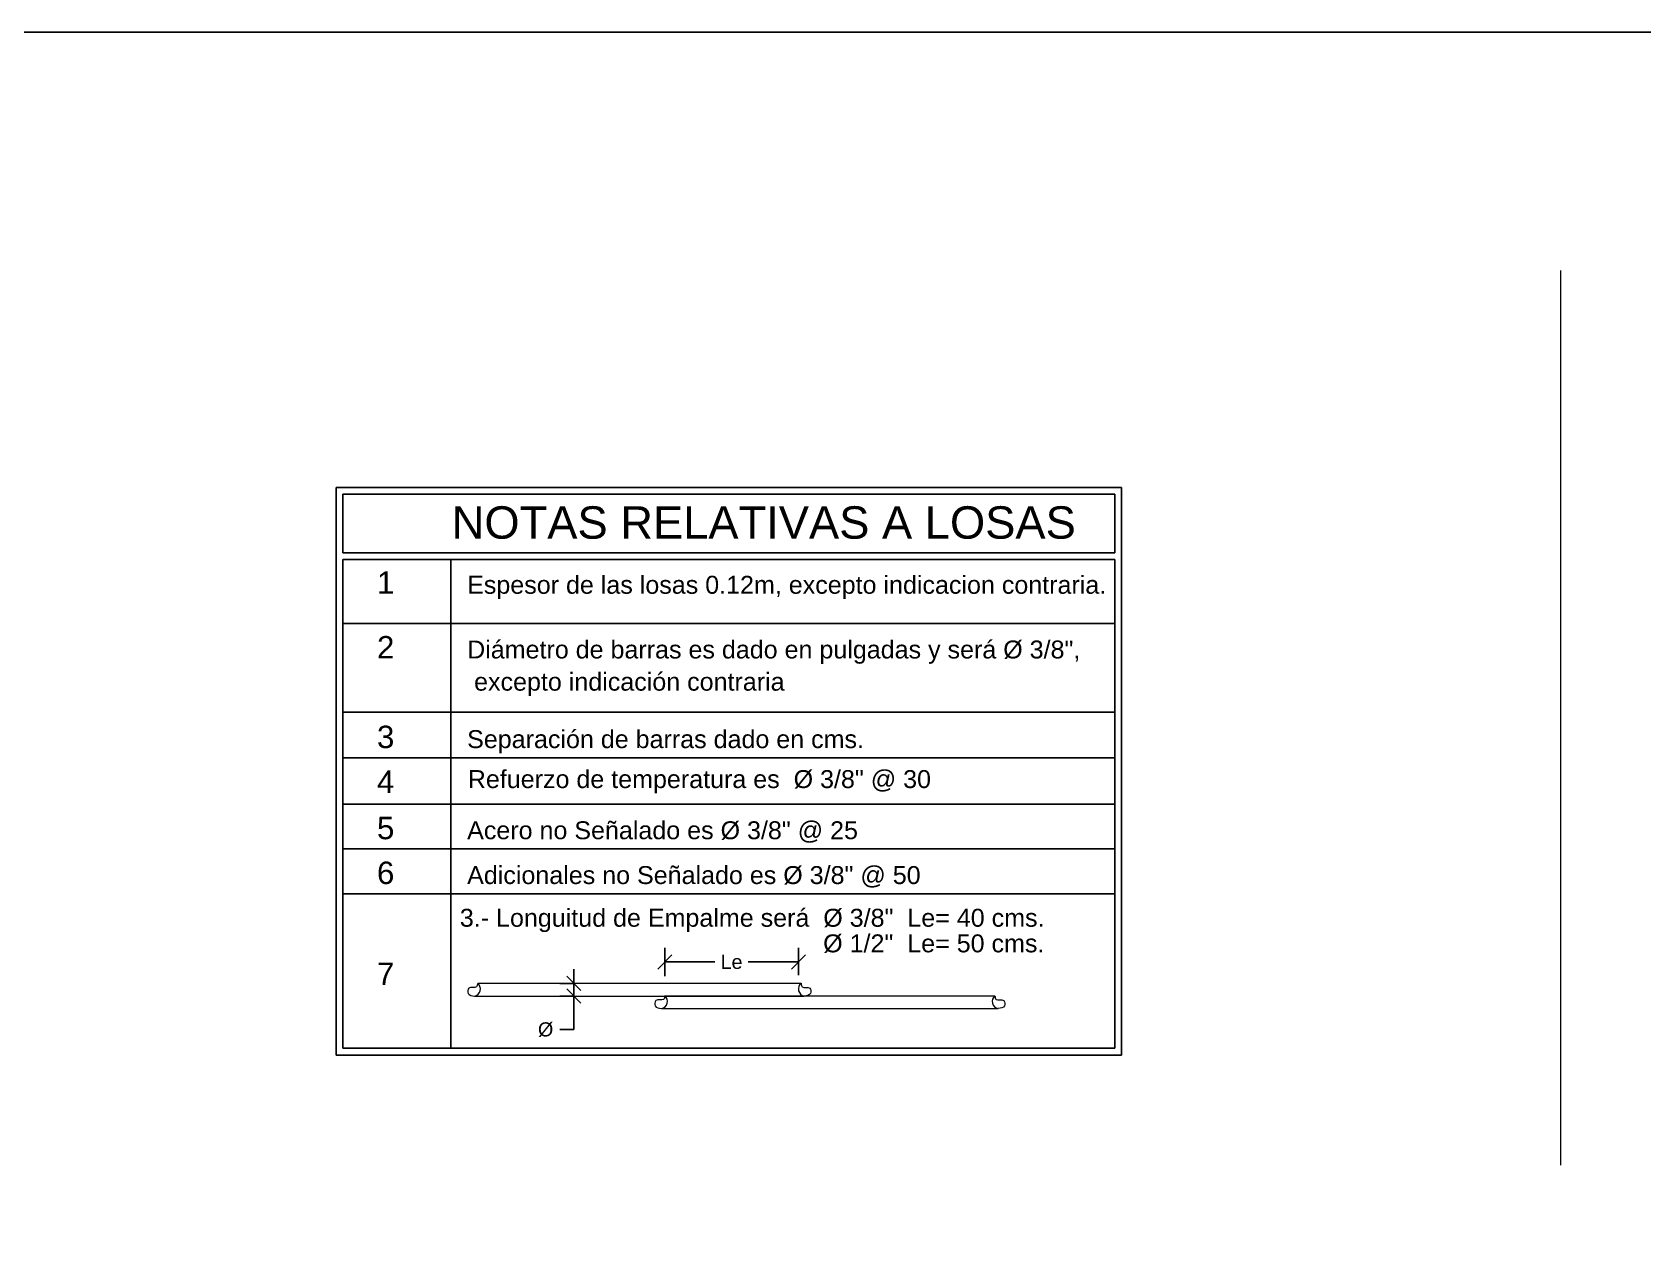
# Model space of a CAD drawing. Header units: metres. Extents: x -44 to 358, y -286 to 66.
# Drawn here: x 17.1 to 34.2, y 24.9 to 37.63 of the extents above; entities that cross this region are included whole.
import ezdxf
from ezdxf.enums import TextEntityAlignment as Align

# ---------------------------------------------------------------- set-up
doc = ezdxf.new("R2010")
doc.units = ezdxf.units.M
doc.header["$LTSCALE"] = 0.3
doc.header["$PDMODE"] = 3
doc.linetypes.add('CONTINUA', pattern=[0])
doc.layers.add('BP', color=3, linetype='Continuous')
doc.layers.add('DETALLES', color=7, linetype='Continuous', lineweight=20)
doc.styles.add('Arial', font='arial.ttf')
doc.styles.add('SMPLEX', font='simplex.shx')
doc.dimstyles.new('DIM-10', dxfattribs={"dimscale": 0.1, "dimtxt": 0.2, "dimasz": 0.2, "dimexe": 0.2, "dimexo": 0.2, "dimgap": 0.1, "dimtad": 0, "dimtih": 1, "dimtoh": 1, "dimzin": 0, "dimdsep": 46, "dimtxsty": 'SMPLEX', "dimblk": 'OBLIQUE', "dimcen": 0.2, "dimclrd": 4, "dimclre": 4, "dimclrt": 4, "dimadec": 0, "dimazin": 0, "dimtfac": 1, "dimtmove": 0, "dimatfit": 3, "dimldrblk": 'OPEN30', "dimfxl": 0.5, "dimfxlon": 1, "dimtolj": 1, "dimtzin": 0, "dimarcsym": 0})
doc.dimstyles.new('DIM-75', dxfattribs={"dimscale": 0.75, "dimtxt": 0.2, "dimasz": 0.2, "dimexe": 0.2, "dimexo": 0.2, "dimgap": 0.1, "dimtad": 0, "dimtih": 1, "dimtoh": 1, "dimzin": 0, "dimdsep": 46, "dimtxsty": 'SMPLEX', "dimblk1": 'OBLIQUE', "dimblk2": 'OBLIQUE', "dimsah": 1, "dimcen": 0.2, "dimclrd": 4, "dimclre": 4, "dimclrt": 4, "dimadec": 0, "dimazin": 0, "dimtfac": 1, "dimtmove": 0, "dimatfit": 3, "dimldrblk": 'OBLIQUE', "dimfxl": 0.2, "dimfxlon": 1, "dimtfill": 1, "dimtolj": 1, "dimtzin": 0, "dimarcsym": 0})

# ---------------------------------------------------------------- blocks, each defined once
blk = doc.blocks.new('_OBLIQUE')
at = {"color": 0, "linetype": 'ByBlock'}
blk.add_line((-0.5, -0.5), (0.5, 0.5), dxfattribs=at)
blk = doc.blocks.new('*D450')
at = {"layer": 'DEFPOINTS', "color": 0, "transparency": 16777216}
for p in [(22.852, 27.395), (22.864, 27.53), (22.864, 27.395)]:
    blk.add_point(p, dxfattribs=at)
at = {"layer": 'DETALLES', "color": 4, "lineweight": -2, "transparency": 16777216}
for p, q in [((22.852, 27.53), (22.852, 27.68)), ((22.852, 27.53), (22.702, 27.53)), ((22.852, 27.395), (22.702, 27.395)), ((22.852, 27.53), (22.852, 27.395)), ((22.852, 27.395), (22.852, 27.038)), ((22.852, 27.038), (22.702, 27.038))]:
    blk.add_line(p, q, dxfattribs=at)
at = {"layer": 'DETALLES', "color": 4, "lineweight": -2, "transparency": 16777216, "xscale": 0.15, "yscale": 0.15, "zscale": 0.15}
for p, rotation in [((22.852, 27.53), 270), ((22.852, 27.395), 90)]:
    blk.add_blockref('_OBLIQUE', p, dxfattribs=dict(at, rotation=rotation))
at = {"layer": 'DETALLES', "color": 4, "transparency": 16777216, "insert": (22.553, 27.038), "char_height": 0.15, "attachment_point": 5, "style": 'SMPLEX', "bg_fill": 3, "box_fill_scale": 1.1, "bg_fill_color": 256, "bg_fill_true_color": 13158600, "bg_fill_transparency": 0}
blk.add_mtext('\\A1;{\\fSansSerif|b0|i0|c2|p2;%%C }', dxfattribs=at)
blk = doc.blocks.new('*D451')
at = {"layer": 'DEFPOINTS', "color": 0, "transparency": 16777216}
for p in [(25.237, 27.757), (23.818, 27.397), (25.237, 27.467)]:
    blk.add_point(p, dxfattribs=at)
at = {"layer": 'DETALLES', "color": 4, "lineweight": -2, "transparency": 16777216}
for p, q in [((23.818, 27.607), (23.818, 27.907)), ((25.237, 27.617), (25.237, 27.907)), ((23.818, 27.757), (24.35, 27.757)), ((25.237, 27.757), (24.704, 27.757))]:
    blk.add_line(p, q, dxfattribs=at)
at = {"layer": 'DETALLES', "color": 4, "lineweight": -2, "transparency": 16777216, "xscale": 0.15, "yscale": 0.15, "zscale": 0.15, "rotation": 180}
blk.add_blockref('_OBLIQUE', (23.818, 27.757), dxfattribs=at)
at = {"layer": 'DETALLES', "color": 4, "lineweight": -2, "transparency": 16777216, "xscale": 0.15, "yscale": 0.15, "zscale": 0.15}
blk.add_blockref('_OBLIQUE', (25.237, 27.757), dxfattribs=at)
at = {"layer": 'DETALLES', "color": 4, "transparency": 16777216, "insert": (24.527, 27.757), "char_height": 0.15, "attachment_point": 5, "style": 'SMPLEX', "bg_fill": 3, "box_fill_scale": 1.1, "bg_fill_color": 256, "bg_fill_true_color": 13158600, "bg_fill_transparency": 0}
blk.add_mtext('\\A1;{\\fSansSerif|b0|i0|c2|p2;Le}', dxfattribs=at)

msp = doc.modelspace()

# ---------------------------------------------------------------- linework, layer by layer
at = {"color": 8, "linetype": 'CONTINUA', "lineweight": 0, "ltscale": 5}
msp.add_line((33.3333333, 25.5974965), (33.3333333, 35.1015673), dxfattribs=at)
at = {"color": 6}
for p, q in [((20.327255, 26.7661764), (20.327255, 32.7975166)), ((20.327255, 32.7975166), (28.668364, 32.7975166)), ((20.3986641, 32.7261074), (28.5969548, 32.7261074)), ((20.3986641, 32.103335), (20.3986641, 32.7261074)), ((28.5969548, 32.7261074), (28.5969548, 32.103335)), ((28.668364, 32.7975166), (28.668364, 26.7661764)), ((20.3986641, 26.8426022), (20.3986641, 32.0319258)), ((21.5472145, 26.8426022), (21.5472145, 32.0319258)), ((28.5969548, 32.0319258), (28.5969548, 26.8426022)), ((28.668364, 26.7661764), (20.327255, 26.7661764))]:
    msp.add_line(p, q, dxfattribs=at)
at = {"color": 6, "linetype": 'Continuous'}
for p, q in [((20.3986641, 32.103335), (28.5969548, 32.103335)), ((20.3986641, 32.0319258), (28.5969548, 32.0319258)), ((20.3986641, 31.3540913), (28.5969548, 31.3540913)), ((20.3986641, 30.4114908), (28.5969548, 30.4114908)), ((20.3986641, 29.9259088), (28.5969548, 29.9259088)), ((20.3986641, 29.4339403), (28.5969548, 29.4339403)), ((20.3986641, 28.9578794), (28.5969548, 28.9578794)), ((20.3986641, 28.4818186), (28.5969548, 28.4818186)), ((20.3986641, 26.8426022), (28.5969548, 26.8426022)), ((20.3986641, 26.8426022), (28.5969548, 26.8426022))]:
    msp.add_line(p, q, dxfattribs=at)
at = {"layer": 'DETALLES', "color": 3}
for p, q in [((23.8177996, 27.3969878), (27.3238499, 27.3969878)), ((23.7845577, 27.2619878), (27.3570918, 27.2619878))]:
    msp.add_line(p, q, dxfattribs=at)
for centre, start, end in [((21.782622, 27.4704857), 281.59334796, 50.74049436), ((23.7690891, 27.3373894), 281.59334796, 50.74049436), ((27.3725604, 27.3373894), 129.25950564, 258.40665204)]:
    msp.add_arc(centre, 0.0769719, start, end, dxfattribs=at)
for points in [[(21.8313325, 27.5300842), (21.8186615, 27.4923996), (21.7382489, 27.479323), (21.7307686, 27.423281), (21.7980906, 27.3950842)], [(23.8177996, 27.3969878), (23.8051286, 27.3593032), (23.724716, 27.3462266), (23.7172357, 27.2901846), (23.7845577, 27.2619878)], [(27.3238499, 27.3969878), (27.3365209, 27.3593032), (27.4169335, 27.3462266), (27.4244138, 27.2901846), (27.3570918, 27.2619878)]]:
    msp.add_spline(points, degree=3, dxfattribs=at)

# ---------------------------------------------------------------- texts
at = {"style": 'Arial'}
msp.add_text('NOTAS RELATIVAS A LOSAS', height=0.344241673, rotation=360, dxfattribs=at).set_placement((24.8688052, 32.4254033), align=Align.MIDDLE)
at = {"color": 6, "style": 'Arial'}
for s, height, p in [('1', 0.2380304, (20.7617465, 31.6683866)), ('Espesor de las losas 0.12m, excepto indicacion contraria.', 0.19042434, (21.7192414, 31.6683866)), ('2', 0.2380304, (20.7617465, 30.9810308)), ('Diámetro de barras es dado en pulgadas y será %%C 3/8",', 0.19042434, (21.7192414, 30.9810308)), (' excepto indicación contraria', 0.19042434, (21.7192414, 30.638965)), ('3', 0.2380304, (20.7617465, 30.0289091)), ('Separación de barras dado en cms.', 0.19042434, (21.7192414, 30.0289091)), ('4', 0.2380304, (20.7617465, 29.5528483)), ('Refuerzo de temperatura es  %%c 3/8" @ 30', 0.19042434, (21.726494, 29.6043324)), ('5', 0.2380304, (20.7617465, 29.0608798)), ('Acero no Señalado es %%C 3/8" @ 25', 0.19042434, (21.7192414, 29.0608798)), ('6', 0.2380304, (20.7617465, 28.584819)), ('Adicionales no Señalado es %%C 3/8" @ 50', 0.19042434, (21.7192414, 28.584819)), ('3.- Longuitud de Empalme será  %%C 3/8"  Le= 40 cms.', 0.19042434, (21.6420371, 28.1312841)), ('%%C 1/2"  Le= 50 cms.', 0.19042434, (25.4998481, 27.859373)), ('7', 0.2380304, (20.7617465, 27.5115294))]:
    msp.add_text(s, height=height, rotation=360, dxfattribs=at).set_placement(p)

# ---------------------------------------------------------------- dimensions: what is measured, and where the dimension line sits
at = {"layer": 'DETALLES'}
dim = msp.add_linear_dim(base=(22.8517292, 27.3950842), p1=(22.8636571, 27.5300842), p2=(22.8636571, 27.3950842), angle=270, text='{\\fSansSerif|b0|i0|c2|p2;%%C }', dimstyle='DIM-75', dxfattribs=at)
dim.commit()
dim.dimension.update_dxf_attribs({"geometry": '*D450', "text_midpoint": (22.5532724, 27.0375691), "dimtype": 161})

# ---------------------------------------------------------------- leaders
at = {"color": 4, "path_type": 1, "annotation_type": 0, "has_hookline": 1, "hookline_direction": 1, "text_width": 0.959724}
msp.add_leader([(35.9763846, 28.3276631), (35.5820323, 28.3276631), (35.3794187, 28.1615075), (35.4019299, 27.5315407), (34.9569116, 27.4637619)], dimstyle='DIM-10', override={"dimldrblk": 'OPEN'}, dxfattribs=at)

# ---------------------------------------------------------------- next in the draw order: linework, layer by layer
at = {"layer": 'DETALLES', "color": 3}
for p, q in [((21.7980906, 27.3950842), (25.297949, 27.3950842)), ((21.8313325, 27.5300842), (25.2647072, 27.5300842))]:
    msp.add_line(p, q, dxfattribs=at)

# ---------------------------------------------------------------- next in the draw order: dimensions: what is measured, and where the dimension line sits
at = {"layer": 'DETALLES'}
dim = msp.add_linear_dim(base=(25.2365385, 27.7573301), p1=(23.8177996, 27.3969878), p2=(25.2365385, 27.4667077), text='{\\fSansSerif|b0|i0|c2|p2;Le}', dimstyle='DIM-75', dxfattribs=at)
dim.commit()
dim.dimension.update_dxf_attribs({"geometry": '*D451', "text_midpoint": (24.527169, 27.7573301)})

# ---------------------------------------------------------------- next in the draw order: linework, layer by layer
at = {"layer": 'BP', "linetype": 'CONTINUA', "ltscale": 5}
msp.add_lwpolyline([(0, 37.6335309), (50.8625687, 37.6335309), (50.8625687, 0), (0, 0)], close=True, dxfattribs=at)
msp.add_lwpolyline([(0, 37.6335309), (50.8625687, 37.6335309), (50.8625687, 0), (0, 0)], close=True, dxfattribs=at)
at = {"layer": 'DETALLES', "color": 3}
msp.add_arc((25.3134176, 27.4704857), 0.0769719, 129.25950564, 258.40665204, dxfattribs=at)
msp.add_spline([(25.2647072, 27.5300842), (25.2773781, 27.4923996), (25.3577908, 27.479323), (25.365271, 27.423281), (25.297949, 27.3950842)], degree=3, dxfattribs=at)

doc.saveas('drawing.dxf')
